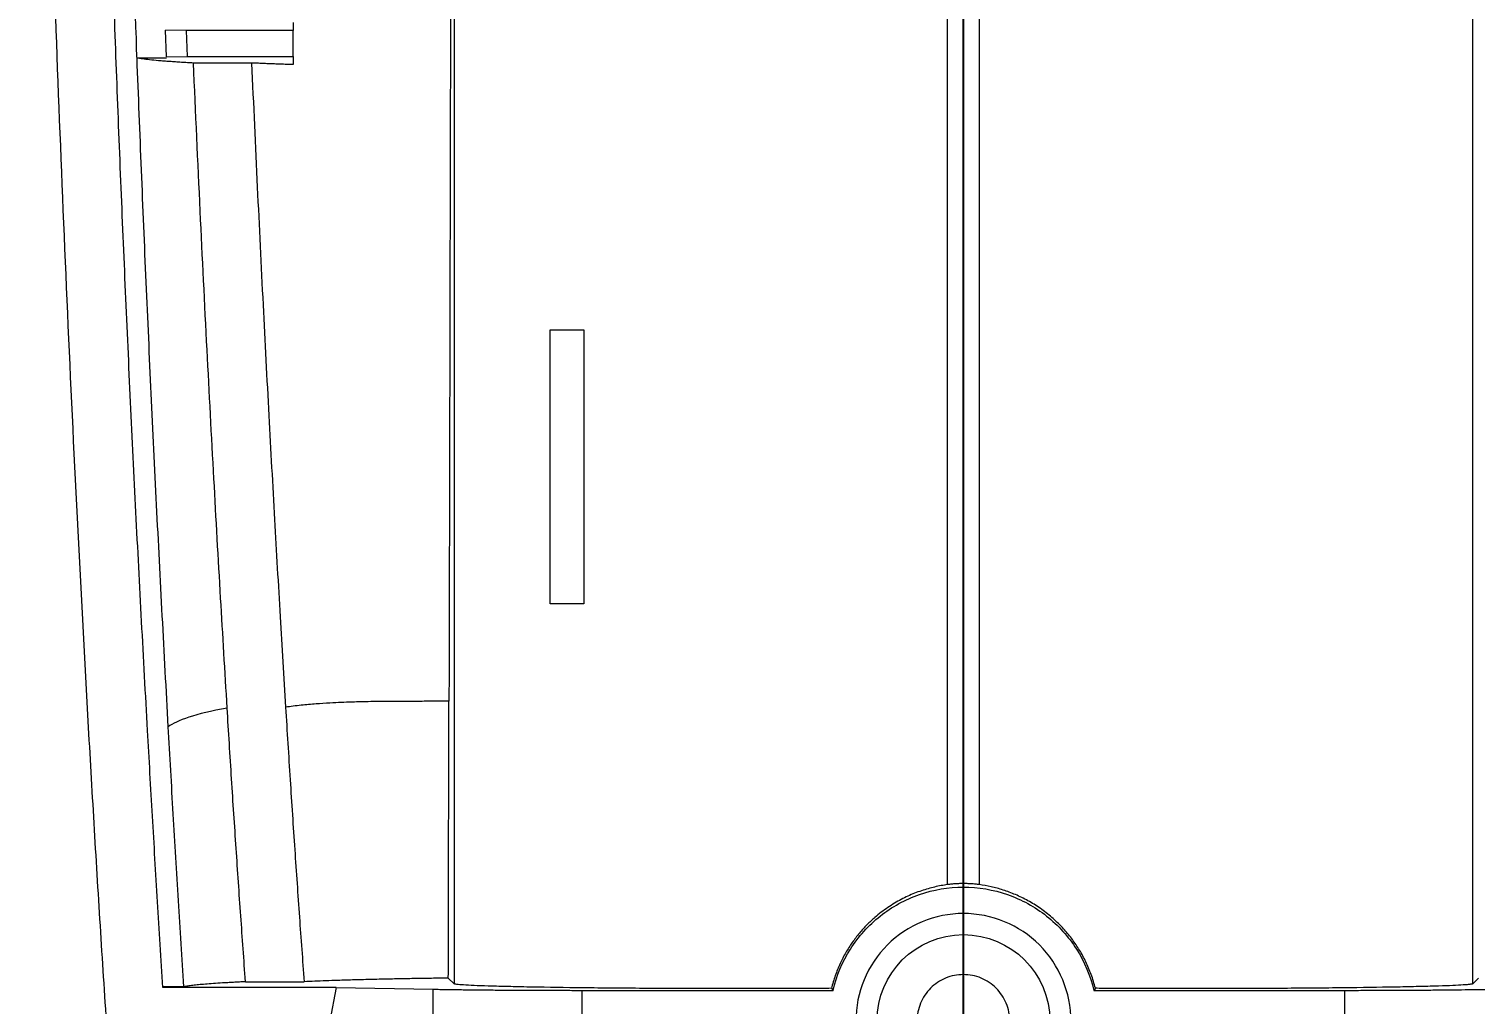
# Model space of a CAD drawing. Header units: inches. Extents: x 1631 to 3663, y 1126 to 1454.
# Drawn here: x 2382.94 to 2417.24, y 1285.5 to 1308.65 of the extents above; entities that cross this region are included whole.
import ezdxf

# ---------------------------------------------------------------- set-up
doc = ezdxf.new("R2010")
doc.units = ezdxf.units.IN
doc.header["$LTSCALE"] = 15
doc.styles.get("Standard").update_dxf_attribs({"font": 'txt', "bigfont": 'gbcbig.shx'})
doc.dimstyles.new('3', dxfattribs={"dimtxt": 3, "dimasz": 1, "dimexe": 0.18, "dimexo": 0.0625, "dimgap": 0.09, "dimtad": 0, "dimdsep": 46, "dimtxsty": 'Standard', "dimcen": 1, "dimclrd": 3, "dimclre": 3, "dimadec": 0, "dimazin": 2, "dimtfac": 1, "dimtofl": 0, "dimtmove": 0, "dimatfit": 3, "dimfxl": 1, "dimtolj": 1, "dimtzin": 0, "dimarcsym": 0})

# ---------------------------------------------------------------- blocks, each defined once
blk = doc.blocks.new('SW_CENTERMARKSYMBOL_1')
at = {"color": 0, "linetype": 'Continuous', "lineweight": 0}
for p, q in [((0, 5), (0, 8)), ((0, 0), (0, 2.5)), ((-5, 0), (-8, 0)), ((0, 0), (-2.5, 0)), ((0, 0), (0, -2.5)), ((0, 0), (2.5, 0)), ((5, 0), (8, 0)), ((0, -5), (0, -8))]:
    blk.add_line(p, q, dxfattribs=at)
blk = doc.blocks.new('*D274')
at = {"color": 3, "lineweight": -2}
for p, q in [((2382.955, 1339.332), (2382.955, 1343.191)), ((2383.955, 1343.011), (2388.441, 1343.011)), ((2404.107, 1343.011), (2399.621, 1343.011)), ((2405.107, 1285.167), (2405.107, 1343.191))]:
    blk.add_line(p, q, dxfattribs=at)
at = {"color": 3}
for points in [[(2383.955, 1343.177), (2383.955, 1342.844), (2382.955, 1343.011)], [(2404.107, 1343.177), (2404.107, 1342.844), (2405.107, 1343.011)]]:
    blk.add_solid(points, dxfattribs=at)
at = {"layer": 'Defpoints', "color": 0}
for p in [(2382.955, 1343.011), (2382.955, 1339.27), (2405.107, 1285.104)]:
    blk.add_point(p, dxfattribs=at)
at = {"color": 0, "insert": (2394.031, 1343.011), "char_height": 3, "attachment_point": 5}
blk.add_mtext('\\A1;22.15', dxfattribs=at)
blk = doc.blocks.new('*D275')
at = {"color": 3, "lineweight": -2}
for p, q in [((2405.107, 1285.167), (2405.107, 1342.416)), ((2427.26, 1339.332), (2427.26, 1342.416)), ((2406.107, 1342.236), (2410.593, 1342.236)), ((2426.26, 1342.236), (2421.773, 1342.236))]:
    blk.add_line(p, q, dxfattribs=at)
at = {"color": 3}
for points in [[(2406.107, 1342.402), (2406.107, 1342.069), (2405.107, 1342.236)], [(2426.26, 1342.402), (2426.26, 1342.069), (2427.26, 1342.236)]]:
    blk.add_solid(points, dxfattribs=at)
at = {"layer": 'Defpoints', "color": 0}
for p in [(2427.26, 1342.236), (2427.26, 1339.27), (2405.107, 1285.104)]:
    blk.add_point(p, dxfattribs=at)
at = {"color": 0, "insert": (2416.183, 1342.236), "char_height": 3, "attachment_point": 5}
blk.add_mtext('\\A1;22.15', dxfattribs=at)
blk = doc.blocks.new('*D276')
at = {"color": 3, "lineweight": -2}
for p, q in [((2421.067, 1307.996), (2433.765, 1307.996)), ((2433.585, 1306.996), (2433.585, 1287.706)), ((2433.585, 1257.236), (2433.585, 1276.526)), ((2405.17, 1256.236), (2433.765, 1256.236))]:
    blk.add_line(p, q, dxfattribs=at)
at = {"color": 3}
for points in [[(2433.418, 1306.996), (2433.751, 1306.996), (2433.585, 1307.996)], [(2433.418, 1257.236), (2433.751, 1257.236), (2433.585, 1256.236)]]:
    blk.add_solid(points, dxfattribs=at)
at = {"layer": 'Defpoints', "color": 0}
for p in [(2421.005, 1307.996), (2433.585, 1307.996), (2405.107, 1256.236)]:
    blk.add_point(p, dxfattribs=at)
at = {"color": 0, "insert": (2433.585, 1282.116), "char_height": 3, "attachment_point": 5, "rotation": 90}
blk.add_mtext('\\A1;51.76', dxfattribs=at)

msp = doc.modelspace()

# ---------------------------------------------------------------- linework, layer by layer
at = {"color": 7, "linetype": 'Continuous', "lineweight": 15}
for p, q in [((2393.026, 1321.824), (2393.026, 1285.985)), ((2404.731, 1288.34), (2404.731, 1321.848)), ((2405.483, 1321.848), (2405.483, 1288.34)), ((2417.189, 1285.985), (2417.189, 1321.824)), ((2389.209, 1308.805), (2389.209, 1308.611)), ((2386.681, 1308.611), (2386.182, 1308.62)), ((2386.206, 1307.988), (2386.183, 1308.62)), ((2386.703, 1307.996), (2386.681, 1308.611)), ((2389.209, 1308.611), (2386.681, 1308.611)), ((2389.209, 1307.996), (2389.209, 1308.611)), ((2386.207, 1307.988), (2386.703, 1307.996)), ((2386.703, 1307.996), (2389.209, 1307.996)), ((2389.209, 1307.996), (2389.209, 1307.802)), ((2386.207, 1307.957), (2385.506, 1307.957)), ((2388.223, 1307.84), (2386.845, 1307.84)), ((2395.307, 1295.004), (2395.307, 1301.504)), ((2396.107, 1301.504), (2396.107, 1295.004)), ((2388.079, 1286.035), (2389.469, 1286.035)), ((2393.026, 1285.985), (2392.89, 1286.121)), ((2417.324, 1286.121), (2417.189, 1285.985)), ((2386.617, 1285.918), (2386.12, 1285.918)), ((2390.226, 1285.897), (2386.121, 1285.897)), ((2390.226, 1285.897), (2390.081, 1285.109)), ((2390.226, 1285.897), (2392.531, 1285.857)), ((2392.531, 1285.152), (2392.531, 1285.857)), ((2396.066, 1285.178), (2396.066, 1285.831)), ((2396.066, 1285.831), (2402.015, 1285.831)), ((2408.237, 1285.879), (2408.2, 1285.831)), ((2408.2, 1285.831), (2414.148, 1285.831)), ((2414.148, 1285.831), (2414.148, 1285.178))]:
    msp.add_line(p, q, dxfattribs=at)
msp.add_circle((2405.107, 1285.104), 2.05, dxfattribs=at)
for points, knots in [([(2384.831, 1386.583), (2384.807, 1386.369), (2384.759, 1385.941), (2384.689, 1385.295), (2384.621, 1384.646), (2384.554, 1383.995), (2384.488, 1383.34), (2384.424, 1382.683), (2384.361, 1382.022), (2384.3, 1381.359), (2384.241, 1380.692), (2384.183, 1380.022), (2384.126, 1379.35), (2384.071, 1378.676), (2384.018, 1378.001), (2383.966, 1377.323), (2383.915, 1376.645), (2383.816, 1375.268), (2383.678, 1373.196), (2383.52, 1370.451), (2383.387, 1367.713), (2383.239, 1364.102), (2383.097, 1359.444), (2382.993, 1353.803), (2382.945, 1347.844), (2382.94, 1342.114), (2382.966, 1336.591), (2383.017, 1331.49), (2383.094, 1326.397), (2383.197, 1321.323), (2383.326, 1316.318), (2383.48, 1311.374), (2383.658, 1306.484), (2383.863, 1301.605), (2384.093, 1296.749), (2384.27, 1293.524), (2384.358, 1291.917)], [0, 0, 0, 0, 0.0076531, 0.0152715, 0.022859, 0.0304193, 0.0379561, 0.0454731, 0.0529739, 0.060461, 0.0679339, 0.0753918, 0.0828336, 0.0902586, 0.0976656, 0.1050538, 0.1124222, 0.1197697, 0.1497211, 0.1789876, 0.2068696, 0.2358282, 0.2919307, 0.3517655, 0.4111143, 0.4775068, 0.5308096, 0.5842887, 0.6377522, 0.6910202, 0.7439578, 0.7953232, 0.8467404, 0.8980818, 0.9492143, 1, 1, 1, 1]), ([(2385.756, 1291.996), (2385.709, 1292.858), (2385.612, 1294.585), (2385.479, 1297.184), (2385.352, 1299.795), (2385.233, 1302.414), (2385.121, 1305.041), (2385.018, 1307.672), (2384.921, 1310.307), (2384.833, 1312.943), (2384.752, 1315.578), (2384.653, 1319.138), (2384.548, 1323.633), (2384.451, 1329.07), (2384.384, 1334.521), (2384.348, 1339.972), (2384.341, 1345.359), (2384.364, 1350.519), (2384.419, 1355.268), (2384.507, 1359.597), (2384.601, 1362.822), (2384.685, 1365.126), (2384.743, 1366.579), (2384.807, 1368.02), (2384.875, 1369.447), (2384.949, 1370.86), (2385.029, 1372.26), (2385.113, 1373.644), (2385.203, 1375.013), (2385.267, 1375.915), (2385.299, 1376.364)], [0, 0, 0, 0, 0.0308275, 0.0617988, 0.0928892, 0.1240746, 0.1553313, 0.1866358, 0.2179654, 0.2492976, 0.2806104, 0.3118823, 0.3761177, 0.4407081, 0.5054385, 0.5700433, 0.634267, 0.6961642, 0.7521417, 0.8014734, 0.8484093, 0.8656591, 0.8827942, 0.8998198, 0.9167419, 0.9335677, 0.9503055, 0.9669603, 0.9835274, 1, 1, 1, 1]), ([(2392.965, 1321.768), (2392.964, 1320.725), (2392.958, 1317.656), (2392.951, 1313.819), (2392.944, 1310.271), (2392.939, 1308.005), (2392.935, 1305.926), (2392.929, 1303.272), (2392.922, 1300.101), (2392.914, 1296.326), (2392.908, 1293.881), (2392.905, 1292.693)], [0, 0, 0, 0, 0.107425, 0.31599, 0.395342, 0.473236, 0.549673, 0.609842, 0.74706, 0.877111, 1, 1, 1, 1]), ([(2385.506, 1307.957), (2385.503, 1308.012), (2385.495, 1308.124), (2385.494, 1308.295), (2385.492, 1308.471), (2385.484, 1308.59), (2385.48, 1308.649)], [0, 0, 0, 0, 0.2377282, 0.4855639, 0.7402162, 1, 1, 1, 1]), ([(2386.845, 1307.84), (2386.796, 1307.843), (2386.696, 1307.848), (2386.554, 1307.856), (2386.412, 1307.865), (2386.275, 1307.875), (2386.142, 1307.885), (2385.976, 1307.898), (2385.799, 1307.915), (2385.629, 1307.935), (2385.547, 1307.95), (2385.506, 1307.957)], [0, 0, 0, 0, 0.067279, 0.139233, 0.215873, 0.297179, 0.383093, 0.473518, 0.650615, 0.826587, 1, 1, 1, 1]), ([(2386.247, 1292.087), (2386.2, 1292.963), (2386.104, 1294.717), (2385.969, 1297.352), (2385.842, 1299.994), (2385.722, 1302.642), (2385.61, 1305.297), (2385.541, 1307.07), (2385.506, 1307.957)], [0, 0, 0, 0, 0.165854, 0.332032, 0.498534, 0.665362, 0.832517, 1, 1, 1, 1]), ([(2387.644, 1292.531), (2387.592, 1293.4), (2387.484, 1295.212), (2387.324, 1298.046), (2387.162, 1301.108), (2386.999, 1304.398), (2386.897, 1306.668), (2386.845, 1307.84)], [0, 0, 0, 0, 0.170484, 0.355643, 0.555681, 0.770592, 1, 1, 1, 1]), ([(2389.209, 1307.802), (2389.158, 1307.804), (2389.055, 1307.807), (2388.906, 1307.812), (2388.761, 1307.818), (2388.62, 1307.823), (2388.483, 1307.829), (2388.349, 1307.834), (2388.265, 1307.838), (2388.223, 1307.84)], [0, 0, 0, 0, 0.13298, 0.26923, 0.408774, 0.551623, 0.697783, 0.847247, 1, 1, 1, 1]), ([(2388.223, 1307.84), (2388.268, 1306.857), (2388.354, 1304.944), (2388.492, 1302.155), (2388.628, 1299.526), (2388.764, 1297.058), (2388.896, 1294.751), (2388.986, 1293.267), (2389.029, 1292.552)], [0, 0, 0, 0, 0.1926046, 0.3750154, 0.546972, 0.7083927, 0.859352, 1, 1, 1, 1]), ([(2387.644, 1292.531), (2387.266, 1292.464), (2386.966, 1292.389), (2386.506, 1292.237), (2386.347, 1292.159), (2386.247, 1292.087)], [0, 0, 0, 0, 0.5, 0.5, 1, 1, 1, 1]), ([(2388.079, 1286.035), (2388.042, 1286.555), (2387.965, 1287.61), (2387.856, 1289.214), (2387.747, 1290.859), (2387.679, 1291.97), (2387.644, 1292.531)], [0, 0, 0, 0, 0.240392, 0.487544, 0.740922, 1, 1, 1, 1]), ([(2392.905, 1292.693), (2392.823, 1292.693), (2392.668, 1292.692), (2392.457, 1292.691), (2392.277, 1292.69), (2392.125, 1292.689), (2392, 1292.689), (2391.9, 1292.689), (2391.825, 1292.689), (2391.599, 1292.688), (2391.228, 1292.686), (2390.847, 1292.679), (2390.561, 1292.671), (2390.334, 1292.663), (2390.054, 1292.65), (2389.73, 1292.628), (2389.372, 1292.596), (2389.15, 1292.567), (2389.03, 1292.552)], [0, 0, 0, 0, 0.044588, 0.083909, 0.118236, 0.147745, 0.172536, 0.192655, 0.208115, 0.218914, 0.332395, 0.449967, 0.492229, 0.552638, 0.632221, 0.732254, 0.854303, 1, 1, 1, 1]), ([(2389.03, 1292.552), (2389.065, 1291.978), (2389.135, 1290.85), (2389.245, 1289.19), (2389.355, 1287.591), (2389.432, 1286.547), (2389.469, 1286.035)], [0, 0, 0, 0, 0.26396, 0.518763, 0.764183, 1, 1, 1, 1]), ([(2392.89, 1286.121), (2392.891, 1286.484), (2392.892, 1287.213), (2392.894, 1288.308), (2392.897, 1289.406), (2392.899, 1290.504), (2392.902, 1291.6), (2392.904, 1292.329), (2392.905, 1292.693)], [0, 0, 0, 0, 0.1655149, 0.3320032, 0.4990999, 0.666388, 0.8334766, 1, 1, 1, 1]), ([(2384.358, 1291.917), (2384.404, 1291.109), (2384.497, 1289.49), (2384.647, 1287.061), (2384.803, 1284.628), (2384.968, 1282.195), (2385.141, 1279.765), (2385.336, 1277.156), (2385.557, 1274.342), (2385.809, 1271.305), (2386.08, 1268.211), (2386.274, 1266.135), (2386.372, 1265.089)], [0, 0, 0, 0, 0.0900034, 0.1802726, 0.2707141, 0.3612297, 0.4517161, 0.542065, 0.6528956, 0.7664833, 0.8823593, 1, 1, 1, 1]), ([(2386.121, 1285.897), (2386.078, 1286.576), (2385.992, 1287.933), (2385.871, 1289.965), (2385.794, 1291.32), (2385.756, 1291.996)], [0, 0, 0, 0, 0.334251, 0.667666, 1, 1, 1, 1]), ([(2386.617, 1285.918), (2386.574, 1286.598), (2386.487, 1287.964), (2386.364, 1290.02), (2386.286, 1291.396), (2386.247, 1292.087)], [0, 0, 0, 0, 0.330991, 0.664324, 1, 1, 1, 1]), ([(2404.731, 1288.34), (2404.681, 1288.332), (2404.582, 1288.317), (2404.427, 1288.285), (2404.27, 1288.245), (2404.111, 1288.195), (2403.951, 1288.137), (2403.79, 1288.068), (2403.63, 1287.989), (2403.47, 1287.899), (2403.311, 1287.798), (2403.156, 1287.686), (2402.99, 1287.55), (2402.815, 1287.386), (2402.636, 1287.189), (2402.468, 1286.969), (2402.314, 1286.728), (2402.178, 1286.465), (2402.061, 1286.181), (2402.005, 1285.98), (2401.977, 1285.879)], [0, 0, 0, 0, 0.050737, 0.10087, 0.150473, 0.19962, 0.248389, 0.296859, 0.345111, 0.393226, 0.441288, 0.489379, 0.537584, 0.599251, 0.662135, 0.726394, 0.792175, 0.859619, 0.928853, 1, 1, 1, 1]), ([(2402.015, 1285.831), (2402.096, 1286.177), (2402.235, 1286.508), (2402.616, 1287.107), (2402.856, 1287.374), (2403.413, 1287.815), (2403.728, 1287.988), (2404.398, 1288.221), (2404.752, 1288.281), (2405.107, 1288.281)], [0, 0, 0, 0, 0.25, 0.25, 0.5, 0.5, 0.75, 0.75, 1, 1, 1, 1]), ([(2405.483, 1288.34), (2405.469, 1288.341), (2405.441, 1288.345), (2405.393, 1288.35), (2405.341, 1288.355), (2405.276, 1288.36), (2405.198, 1288.363), (2405.107, 1288.365), (2405.016, 1288.363), (2404.919, 1288.359), (2404.818, 1288.351), (2404.76, 1288.343), (2404.731, 1288.34)], [0, 0, 0, 0, 0.072432, 0.143742, 0.215003, 0.28729, 0.393849, 0.500269, 0.606588, 0.713098, 0.856425, 1, 1, 1, 1]), ([(2405.107, 1288.281), (2405.462, 1288.281), (2405.817, 1288.221), (2406.487, 1287.988), (2406.802, 1287.815), (2407.358, 1287.374), (2407.599, 1287.107), (2407.979, 1286.508), (2408.119, 1286.177), (2408.2, 1285.831)], [0, 0, 0, 0, 0.25, 0.25, 0.5, 0.5, 0.75, 0.75, 1, 1, 1, 1]), ([(2408.237, 1285.879), (2408.222, 1285.934), (2408.194, 1286.044), (2408.14, 1286.204), (2408.08, 1286.358), (2408.014, 1286.507), (2407.941, 1286.649), (2407.863, 1286.785), (2407.78, 1286.915), (2407.693, 1287.039), (2407.602, 1287.156), (2407.508, 1287.266), (2407.411, 1287.371), (2407.311, 1287.469), (2407.153, 1287.612), (2406.93, 1287.785), (2406.638, 1287.965), (2406.342, 1288.108), (2406.048, 1288.217), (2405.758, 1288.296), (2405.575, 1288.325), (2405.483, 1288.34)], [0, 0, 0, 0, 0.038578, 0.076586, 0.11404, 0.15096, 0.187365, 0.223275, 0.25871, 0.293694, 0.328247, 0.362394, 0.396159, 0.429566, 0.462641, 0.550883, 0.638981, 0.727447, 0.816784, 0.90748, 1, 1, 1, 1]), ([(2405.107, 1287.654), (2404.773, 1287.654), (2404.44, 1287.588), (2403.823, 1287.333), (2403.54, 1287.144), (2403.068, 1286.672), (2402.879, 1286.389), (2402.624, 1285.772), (2402.557, 1285.438), (2402.557, 1284.771), (2402.624, 1284.437), (2402.879, 1283.82), (2403.068, 1283.537), (2403.54, 1283.065), (2403.823, 1282.876), (2404.44, 1282.621), (2404.773, 1282.554), (2405.107, 1282.554)], [0, 0, 0, 0, 0.125, 0.125, 0.25, 0.25, 0.375, 0.375, 0.5, 0.5, 0.625, 0.625, 0.75, 0.75, 0.875, 0.875, 1, 1, 1, 1]), ([(2405.107, 1282.554), (2405.441, 1282.554), (2405.775, 1282.621), (2406.391, 1282.876), (2406.674, 1283.065), (2407.146, 1283.537), (2407.335, 1283.82), (2407.591, 1284.437), (2407.657, 1284.771), (2407.657, 1285.438), (2407.591, 1285.772), (2407.335, 1286.389), (2407.146, 1286.672), (2406.674, 1287.144), (2406.391, 1287.333), (2405.775, 1287.588), (2405.441, 1287.654), (2405.107, 1287.654)], [0, 0, 0, 0, 0.125, 0.125, 0.25, 0.25, 0.375, 0.375, 0.5, 0.5, 0.625, 0.625, 0.75, 0.75, 0.875, 0.875, 1, 1, 1, 1]), ([(2388.079, 1286.035), (2388.03, 1286.033), (2387.931, 1286.028), (2387.792, 1286.02), (2387.658, 1286.013), (2387.495, 1286.003), (2387.313, 1285.991), (2387.125, 1285.977), (2386.962, 1285.962), (2386.824, 1285.948), (2386.705, 1285.933), (2386.646, 1285.923), (2386.617, 1285.918)], [0, 0, 0, 0, 0.063729, 0.12845, 0.194187, 0.260964, 0.384294, 0.507747, 0.627568, 0.750668, 0.875829, 1, 1, 1, 1]), ([(2392.89, 1286.121), (2392.821, 1286.12), (2392.685, 1286.118), (2392.487, 1286.116), (2392.296, 1286.113), (2392.112, 1286.11), (2391.843, 1286.105), (2391.495, 1286.098), (2391.073, 1286.089), (2390.658, 1286.078), (2390.293, 1286.067), (2389.981, 1286.056), (2389.714, 1286.046), (2389.551, 1286.039), (2389.469, 1286.035)], [0, 0, 0, 0, 0.042059, 0.083725, 0.125043, 0.166061, 0.206828, 0.311546, 0.423282, 0.550199, 0.684262, 0.786263, 0.891457, 1, 1, 1, 1]), ([(2405.107, 1286.204), (2404.963, 1286.204), (2404.819, 1286.176), (2404.553, 1286.066), (2404.431, 1285.984), (2404.228, 1285.78), (2404.146, 1285.658), (2404.036, 1285.392), (2404.007, 1285.248), (2404.007, 1284.96), (2404.036, 1284.817), (2404.146, 1284.55), (2404.228, 1284.428), (2404.431, 1284.225), (2404.553, 1284.143), (2404.819, 1284.033), (2404.963, 1284.004), (2405.107, 1284.004)], [0, 0, 0, 0, 0.125, 0.125, 0.25, 0.25, 0.375, 0.375, 0.5, 0.5, 0.625, 0.625, 0.75, 0.75, 0.875, 0.875, 1, 1, 1, 1]), ([(2405.107, 1284.004), (2405.251, 1284.004), (2405.395, 1284.033), (2405.661, 1284.143), (2405.783, 1284.225), (2405.987, 1284.428), (2406.068, 1284.55), (2406.179, 1284.817), (2406.207, 1284.96), (2406.207, 1285.248), (2406.179, 1285.392), (2406.068, 1285.658), (2405.987, 1285.78), (2405.783, 1285.984), (2405.661, 1286.066), (2405.395, 1286.176), (2405.251, 1286.204), (2405.107, 1286.204)], [0, 0, 0, 0, 0.125, 0.125, 0.25, 0.25, 0.375, 0.375, 0.5, 0.5, 0.625, 0.625, 0.75, 0.75, 0.875, 0.875, 1, 1, 1, 1]), ([(2392.531, 1285.857), (2392.583, 1285.856), (2392.688, 1285.854), (2392.853, 1285.852), (2393.022, 1285.849), (2393.198, 1285.847), (2393.378, 1285.845), (2393.564, 1285.843), (2393.755, 1285.841), (2393.951, 1285.839), (2394.206, 1285.837), (2394.521, 1285.835), (2394.898, 1285.834), (2395.282, 1285.832), (2395.672, 1285.831), (2395.935, 1285.831), (2396.066, 1285.831)], [0, 0, 0, 0, 0.056048, 0.111726, 0.167139, 0.222393, 0.277596, 0.332856, 0.38828, 0.443974, 0.500044, 0.600641, 0.700311, 0.799676, 0.899365, 1, 1, 1, 1]), ([(2401.977, 1285.879), (2401.894, 1285.878), (2401.727, 1285.877), (2401.474, 1285.876), (2401.218, 1285.875), (2400.96, 1285.874), (2400.7, 1285.873), (2400.263, 1285.872), (2399.647, 1285.871), (2398.857, 1285.872), (2398.08, 1285.875), (2397.075, 1285.88), (2395.899, 1285.891), (2394.901, 1285.906), (2394.242, 1285.921), (2393.823, 1285.932), (2393.486, 1285.945), (2393.278, 1285.956), (2393.156, 1285.965), (2393.088, 1285.972), (2393.042, 1285.978), (2393.031, 1285.983), (2393.026, 1285.985)], [0, 0, 0, 0, 0.020977, 0.041875, 0.062728, 0.083569, 0.10443, 0.125345, 0.188006, 0.250483, 0.312883, 0.375386, 0.500006, 0.624626, 0.687086, 0.749526, 0.811954, 0.874663, 0.905986, 0.937243, 0.968543, 1, 1, 1, 1]), ([(2417.189, 1285.985), (2417.186, 1285.984), (2417.179, 1285.981), (2417.156, 1285.976), (2417.124, 1285.972), (2417.081, 1285.967), (2417.028, 1285.963), (2416.922, 1285.955), (2416.728, 1285.945), (2416.391, 1285.932), (2415.973, 1285.921), (2415.314, 1285.906), (2414.315, 1285.891), (2413.14, 1285.88), (2412.135, 1285.875), (2411.357, 1285.872), (2410.567, 1285.871), (2409.907, 1285.872), (2409.384, 1285.873), (2408.996, 1285.875), (2408.613, 1285.876), (2408.362, 1285.878), (2408.237, 1285.879)], [0, 0, 0, 0, 0.020985, 0.041889, 0.062745, 0.083587, 0.104446, 0.125355, 0.188025, 0.250495, 0.312892, 0.375397, 0.500017, 0.624636, 0.687094, 0.749536, 0.811967, 0.87467, 0.906001, 0.937259, 0.968555, 1, 1, 1, 1]), ([(2414.148, 1285.831), (2414.221, 1285.831), (2414.368, 1285.831), (2414.586, 1285.831), (2414.802, 1285.832), (2415.017, 1285.832), (2415.23, 1285.833), (2415.441, 1285.834), (2415.65, 1285.835), (2415.857, 1285.836), (2416.116, 1285.838), (2416.421, 1285.841), (2416.764, 1285.844), (2417.089, 1285.848), (2417.399, 1285.852), (2417.588, 1285.855), (2417.683, 1285.857)], [0, 0, 0, 0, 0.056046, 0.111723, 0.167134, 0.222388, 0.27759, 0.33285, 0.388275, 0.44397, 0.500042, 0.600636, 0.700305, 0.799671, 0.899362, 1, 1, 1, 1])]:
    msp.add_open_spline(points, degree=3, knots=knots, dxfattribs=at)
for points in [[(2385.48, 1308.649), (2385.468, 1308.977), (2385.456, 1309.304), (2385.444, 1309.631)], [(2395.307, 1301.504), (2395.558, 1301.504), (2395.826, 1301.504), (2396.107, 1301.504)], [(2396.107, 1295.004), (2395.826, 1295.004), (2395.558, 1295.004), (2395.307, 1295.004)], [(2401.977, 1285.879), (2401.99, 1285.863), (2402.002, 1285.847), (2402.015, 1285.831)]]:
    msp.add_open_spline(points, degree=3, dxfattribs=at)

# ---------------------------------------------------------------- block references
at = {"color": 7, "linetype": 'Continuous', "lineweight": 0}
msp.add_blockref('SW_CENTERMARKSYMBOL_1', (2405.107, 1285.104), dxfattribs=at)

# ---------------------------------------------------------------- dimensions: what is measured, and where the dimension line sits
for base, p2, picture, middle in [((2382.955, 1343.011), (2382.955, 1339.27), '*D274', (2394.031, 1343.011)), ((2427.26, 1342.236), (2427.26, 1339.27), '*D275', (2416.183, 1342.236))]:
    dim = msp.add_linear_dim(base=base, p1=(2405.107, 1285.104), p2=p2, dimstyle='3')
    dim.commit()
    dim.dimension.update_dxf_attribs({"geometry": picture, "text_midpoint": middle})
dim = msp.add_linear_dim(base=(2433.585, 1307.996), p1=(2405.107, 1256.236), p2=(2421.005, 1307.996), angle=90, dimstyle='3')
dim.commit()
dim.dimension.update_dxf_attribs({"geometry": '*D276', "text_midpoint": (2433.585, 1282.116)})

doc.saveas('drawing.dxf')
